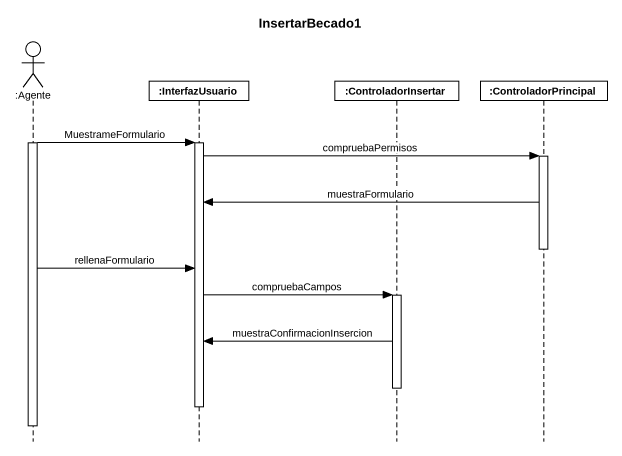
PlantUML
@startuml
title InsertarBecado1
hide footbox
actor ":Agente" as Agente
participant ":InterfazUsuario" as InterfazUsuario
participant ":ControladorInsertar" as ControladorInsertar
participant ":ControladorPrincipal" as ControladorPrincipal

activate Agente
Agente -> InterfazUsuario : MuestrameFormulario
activate InterfazUsuario
InterfazUsuario -> ControladorPrincipal : compruebaPermisos
activate ControladorPrincipal
ControladorPrincipal -> InterfazUsuario : muestraFormulario
deactivate ControladorPrincipal
Agente -> InterfazUsuario : rellenaFormulario
InterfazUsuario -> ControladorInsertar : compruebaCampos
activate ControladorInsertar
ControladorInsertar -> InterfazUsuario : muestraConfirmacionInsercion
deactivate ControladorInsertar
deactivate InterfazUsuario
deactivate Agente
@enduml
